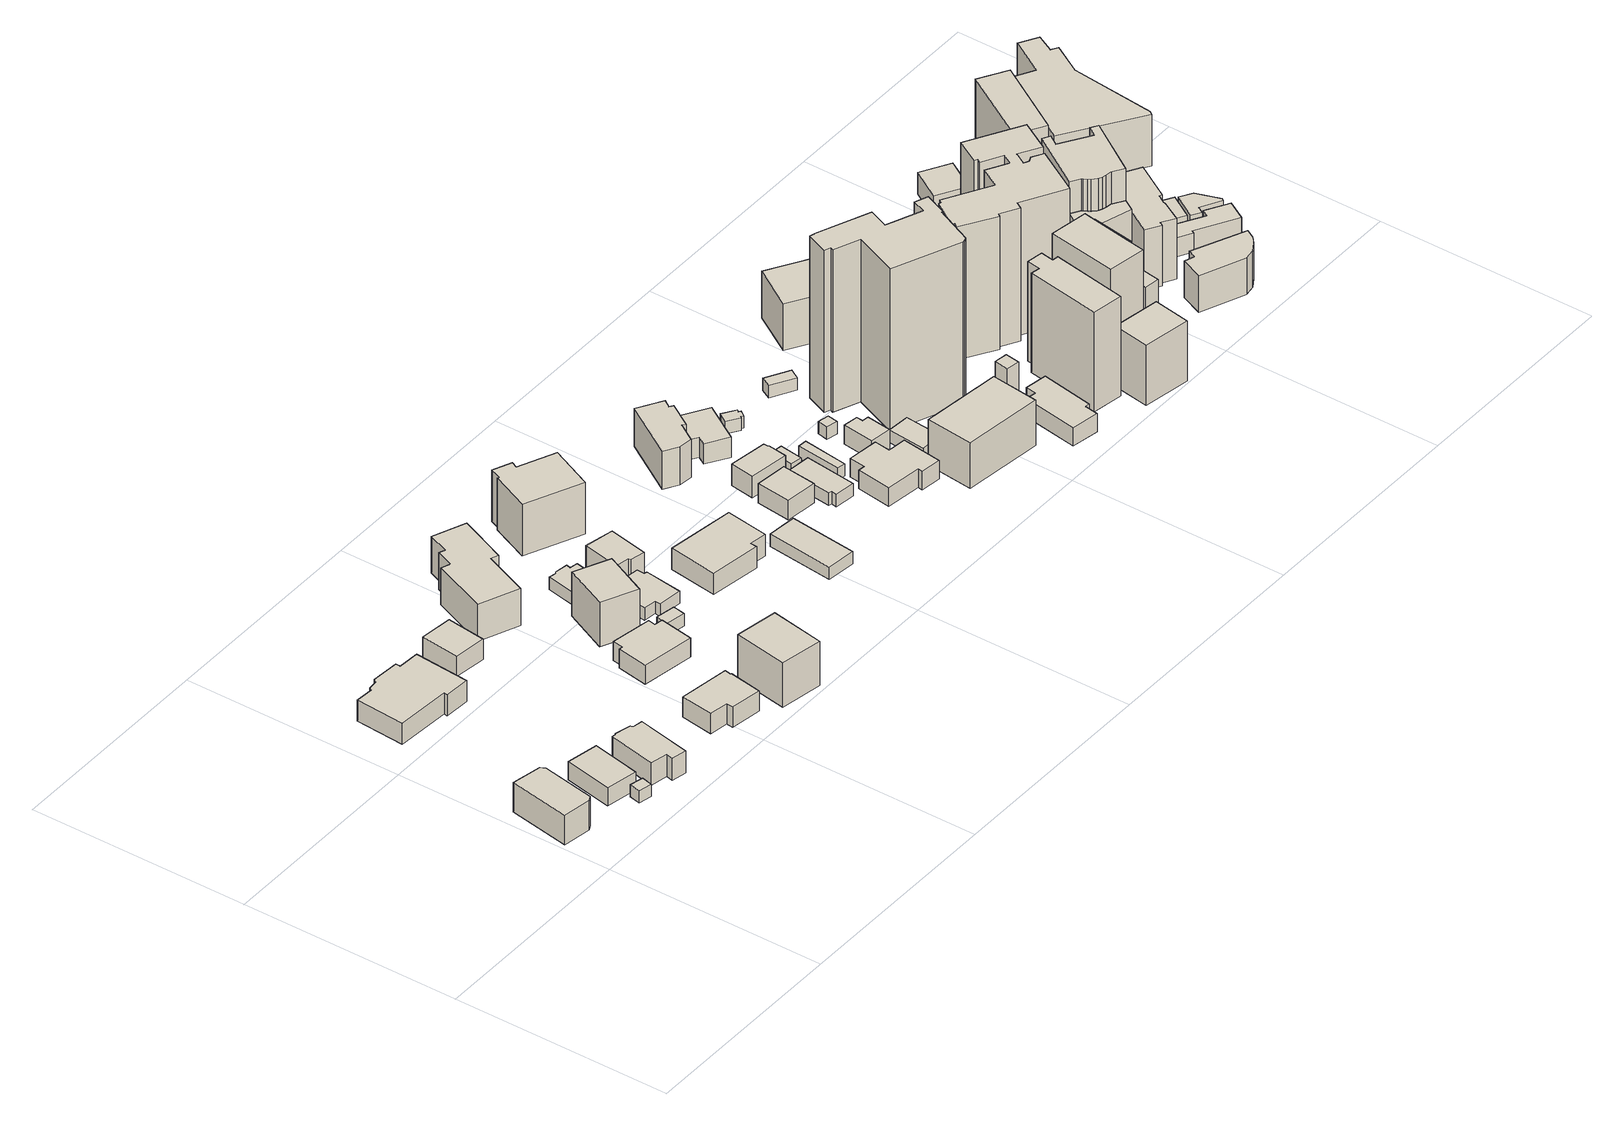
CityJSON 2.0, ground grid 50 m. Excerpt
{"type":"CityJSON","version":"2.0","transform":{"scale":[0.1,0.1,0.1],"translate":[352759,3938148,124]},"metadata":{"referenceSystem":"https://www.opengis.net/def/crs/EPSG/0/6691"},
"CityObjects":{
"building1":{"type":"Building","attributes":{"usage":"412","measuredHeight":7.5,"storeysAboveGround":3,"BuildingIDAttribute.prefecture":"14","BuildingIDAttribute.city":"14152","BuildingDetailAttribute.totalFloorArea":293.28,"BuildingDetailAttribute.buildingFootprintArea":97.76,"BuildingDetailAttribute.buildingStructureType":"610","BuildingDetailAttribute.buildingStructureOrgType":"2","BuildingDetailAttribute.orgUsage":"20","BuildingDetailAttribute.surveyYear":2015},"geometry":[{"type":"Solid","lod":"1","boundaries":[[[[0,1,2,3,4,5]],[[4,6,7,5]],[[3,8,6,4]],[[2,9,8,3]],[[1,10,9,2]],[[0,11,10,1]],[[5,7,11,0]],[[6,8,9,10,11,7]]]]}]},
"building2":{"type":"Building","attributes":{"BuildingIDAttribute.prefecture":"14","BuildingIDAttribute.city":"14152","BuildingDetailAttribute.surveyYear":2015},"geometry":[{"type":"Solid","lod":"1","boundaries":[[[[12,13,14,15]],[[14,16,17,15]],[[13,18,16,14]],[[12,19,18,13]],[[15,17,19,12]],[[16,18,19,17]]]]}]},
"building3":{"type":"Building","attributes":{"usage":"411","measuredHeight":5.5,"storeysAboveGround":2,"BuildingIDAttribute.prefecture":"14","BuildingIDAttribute.city":"14152","BuildingDetailAttribute.totalFloorArea":137.57,"BuildingDetailAttribute.buildingFootprintArea":68.79,"BuildingDetailAttribute.buildingStructureType":"601","BuildingDetailAttribute.buildingStructureOrgType":"1","BuildingDetailAttribute.orgUsage":"10","BuildingDetailAttribute.surveyYear":2015},"geometry":[{"type":"Solid","lod":"1","boundaries":[[[[20,21,22,23]],[[22,24,25,23]],[[21,26,24,22]],[[20,27,26,21]],[[23,25,27,20]],[[24,26,27,25]]]]}]},
"building4":{"type":"Building","attributes":{"usage":"411","measuredHeight":6.5,"storeysAboveGround":2,"BuildingIDAttribute.prefecture":"14","BuildingIDAttribute.city":"14152","BuildingDetailAttribute.totalFloorArea":147,"BuildingDetailAttribute.buildingFootprintArea":73.5,"BuildingDetailAttribute.buildingStructureType":"601","BuildingDetailAttribute.buildingStructureOrgType":"1","BuildingDetailAttribute.orgUsage":"10","BuildingDetailAttribute.surveyYear":2015},"geometry":[{"type":"Solid","lod":"1","boundaries":[[[[28,29,30,31,32,33,34,35,36,37]],[[36,38,39,37]],[[35,40,38,36]],[[34,41,40,35]],[[33,42,41,34]],[[32,43,42,33]],[[31,44,43,32]],[[30,45,44,31]],[[29,46,45,30]],[[28,47,46,29]],[[37,39,47,28]],[[38,40,41,42,43,44,45,46,47,39]]]]}]},
"building5":{"type":"Building","attributes":{"usage":"411","measuredHeight":7.7,"storeysAboveGround":2,"BuildingIDAttribute.prefecture":"14","BuildingIDAttribute.city":"14152","BuildingDetailAttribute.totalFloorArea":405.12,"BuildingDetailAttribute.buildingFootprintArea":202.56,"BuildingDetailAttribute.buildingStructureType":"601","BuildingDetailAttribute.buildingStructureOrgType":"1","BuildingDetailAttribute.orgUsage":"10","BuildingDetailAttribute.surveyYear":2015},"geometry":[{"type":"Solid","lod":"1","boundaries":[[[[48,49,50,51,52,53,54,55,56,57,58,59]],[[58,60,61,59]],[[57,62,60,58]],[[56,63,62,57]],[[55,64,63,56]],[[54,65,64,55]],[[53,66,65,54]],[[52,67,66,53]],[[51,68,67,52]],[[50,69,68,51]],[[49,70,69,50]],[[48,71,70,49]],[[59,61,71,48]],[[60,62,63,64,65,66,67,68,69,70,71,61]]]]}]},
"building6":{"type":"Building","attributes":{"usage":"411","measuredHeight":5.4,"storeysAboveGround":2,"BuildingIDAttribute.prefecture":"14","BuildingIDAttribute.city":"14152","BuildingDetailAttribute.totalFloorArea":111.16,"BuildingDetailAttribute.buildingFootprintArea":55.58,"BuildingDetailAttribute.buildingStructureType":"601","BuildingDetailAttribute.buildingStructureOrgType":"1","BuildingDetailAttribute.orgUsage":"10","BuildingDetailAttribute.surveyYear":2015},"geometry":[{"type":"Solid","lod":"1","boundaries":[[[[72,73,74,75]],[[74,76,77,75]],[[73,78,76,74]],[[72,79,78,73]],[[75,77,79,72]],[[76,78,79,77]]]]}]},
"building7":{"type":"Building","attributes":{"usage":"411","measuredHeight":5.6,"storeysAboveGround":2,"BuildingIDAttribute.prefecture":"14","BuildingIDAttribute.city":"14152","BuildingDetailAttribute.totalFloorArea":165.16,"BuildingDetailAttribute.buildingFootprintArea":82.58,"BuildingDetailAttribute.buildingStructureType":"601","BuildingDetailAttribute.buildingStructureOrgType":"1","BuildingDetailAttribute.orgUsage":"10","BuildingDetailAttribute.surveyYear":2015},"geometry":[{"type":"Solid","lod":"1","boundaries":[[[[80,81,82,83,84,85,86,87]],[[86,88,89,87]],[[85,90,88,86]],[[84,91,90,85]],[[83,92,91,84]],[[82,93,92,83]],[[81,94,93,82]],[[80,95,94,81]],[[87,89,95,80]],[[88,90,91,92,93,94,95,89]]]]}]},
"building8":{"type":"Building","attributes":{"usage":"412","measuredHeight":5.9,"storeysAboveGround":2,"BuildingIDAttribute.prefecture":"14","BuildingIDAttribute.city":"14152","BuildingDetailAttribute.totalFloorArea":221.33,"BuildingDetailAttribute.buildingFootprintArea":110.67,"BuildingDetailAttribute.buildingStructureType":"610","BuildingDetailAttribute.buildingStructureOrgType":"2","BuildingDetailAttribute.orgUsage":"20","BuildingDetailAttribute.surveyYear":2015},"geometry":[{"type":"Solid","lod":"1","boundaries":[[[[96,97,98,99,100,101,102,103]],[[102,104,105,103]],[[101,106,104,102]],[[100,107,106,101]],[[99,108,107,100]],[[98,109,108,99]],[[97,110,109,98]],[[96,111,110,97]],[[103,105,111,96]],[[104,106,107,108,109,110,111,105]]]]}]},
"building9":{"type":"Building","attributes":{"usage":"412","measuredHeight":11.3,"storeysAboveGround":5,"BuildingIDAttribute.prefecture":"14","BuildingIDAttribute.city":"14152","BuildingDetailAttribute.totalFloorArea":659.48,"BuildingDetailAttribute.buildingFootprintArea":131.9,"BuildingDetailAttribute.buildingStructureType":"610","BuildingDetailAttribute.buildingStructureOrgType":"2","BuildingDetailAttribute.orgUsage":"20","BuildingDetailAttribute.surveyYear":2015},"geometry":[{"type":"Solid","lod":"1","boundaries":[[[[112,113,114,115]],[[114,116,117,115]],[[113,118,116,114]],[[112,119,118,113]],[[115,117,119,112]],[[116,118,119,117]]]]}]},
"building10":{"type":"Building","attributes":{"usage":"412","measuredHeight":9.4,"storeysAboveGround":3,"BuildingIDAttribute.prefecture":"14","BuildingIDAttribute.city":"14152","BuildingDetailAttribute.totalFloorArea":595,"BuildingDetailAttribute.buildingFootprintArea":198.33,"BuildingDetailAttribute.buildingStructureType":"610","BuildingDetailAttribute.buildingStructureOrgType":"2","BuildingDetailAttribute.orgUsage":"20","BuildingDetailAttribute.surveyYear":2015},"geometry":[{"type":"Solid","lod":"1","boundaries":[[[[120,121,122,123,124,125,126,127,128,129]],[[128,130,131,129]],[[127,132,130,128]],[[126,133,132,127]],[[125,134,133,126]],[[124,135,134,125]],[[123,136,135,124]],[[122,137,136,123]],[[121,138,137,122]],[[120,139,138,121]],[[129,131,139,120]],[[130,132,133,134,135,136,137,138,139,131]]]]}]},
"building11":{"type":"Building","attributes":{"usage":"411","measuredHeight":11.9,"storeysAboveGround":3,"BuildingIDAttribute.prefecture":"14","BuildingIDAttribute.city":"14152","BuildingDetailAttribute.totalFloorArea":285.38,"BuildingDetailAttribute.buildingFootprintArea":95.13,"BuildingDetailAttribute.buildingStructureType":"610","BuildingDetailAttribute.buildingStructureOrgType":"2","BuildingDetailAttribute.orgUsage":"10","BuildingDetailAttribute.surveyYear":2015},"geometry":[{"type":"Solid","lod":"1","boundaries":[[[[140,141,142,143]],[[142,144,145,143]],[[141,146,144,142]],[[140,147,146,141]],[[143,145,147,140]],[[144,146,147,145]]]]}]},
"building12":{"type":"Building","attributes":{"usage":"411","storeysAboveGround":1,"BuildingIDAttribute.prefecture":"14","BuildingIDAttribute.city":"14152","BuildingDetailAttribute.totalFloorArea":12.64,"BuildingDetailAttribute.buildingFootprintArea":12.64,"BuildingDetailAttribute.buildingStructureType":"601","BuildingDetailAttribute.buildingStructureOrgType":"1","BuildingDetailAttribute.orgUsage":"10","BuildingDetailAttribute.surveyYear":2015},"geometry":[{"type":"Solid","lod":"1","boundaries":[[[[148,149,150,151]],[[150,152,153,151]],[[149,154,152,150]],[[148,155,154,149]],[[151,153,155,148]],[[152,154,155,153]]]]}]},
"building13":{"type":"Building","attributes":{"usage":"413","storeysAboveGround":2,"BuildingIDAttribute.prefecture":"14","BuildingIDAttribute.city":"14152","BuildingDetailAttribute.totalFloorArea":99.45,"BuildingDetailAttribute.buildingFootprintArea":49.73,"BuildingDetailAttribute.buildingStructureType":"601","BuildingDetailAttribute.buildingStructureOrgType":"1","BuildingDetailAttribute.orgUsage":"30","BuildingDetailAttribute.surveyYear":2015},"geometry":[{"type":"Solid","lod":"1","boundaries":[[[[156,157,158,159,160,161,162,163]],[[162,164,165,163]],[[161,166,164,162]],[[160,167,166,161]],[[159,168,167,160]],[[158,169,168,159]],[[157,170,169,158]],[[156,171,170,157]],[[163,165,171,156]],[[164,166,167,168,169,170,171,165]]]]}]},
"building14":{"type":"Building","attributes":{"usage":"411","storeysAboveGround":2,"BuildingIDAttribute.prefecture":"14","BuildingIDAttribute.city":"14152","BuildingDetailAttribute.totalFloorArea":132.24,"BuildingDetailAttribute.buildingFootprintArea":66.12,"BuildingDetailAttribute.buildingStructureType":"601","BuildingDetailAttribute.buildingStructureOrgType":"1","BuildingDetailAttribute.orgUsage":"10","BuildingDetailAttribute.surveyYear":2015},"geometry":[{"type":"Solid","lod":"1","boundaries":[[[[172,173,174,175,176,177,178,179,180,181,182,183]],[[182,184,185,183]],[[181,186,184,182]],[[180,187,186,181]],[[179,188,187,180]],[[178,189,188,179]],[[177,190,189,178]],[[176,191,190,177]],[[175,192,191,176]],[[174,193,192,175]],[[173,194,193,174]],[[172,195,194,173]],[[183,185,195,172]],[[184,186,187,188,189,190,191,192,193,194,195,185]]]]}]},
"building15":{"type":"Building","attributes":{"usage":"411","measuredHeight":6.3,"storeysAboveGround":2,"BuildingIDAttribute.prefecture":"14","BuildingIDAttribute.city":"14152","BuildingDetailAttribute.totalFloorArea":100.39,"BuildingDetailAttribute.buildingFootprintArea":50.2,"BuildingDetailAttribute.buildingStructureType":"601","BuildingDetailAttribute.buildingStructureOrgType":"1","BuildingDetailAttribute.orgUsage":"10","BuildingDetailAttribute.surveyYear":2015},"geometry":[{"type":"Solid","lod":"1","boundaries":[[[[196,197,198,199,200,201]],[[200,202,203,201]],[[199,204,202,200]],[[198,205,204,199]],[[197,206,205,198]],[[196,207,206,197]],[[201,203,207,196]],[[202,204,205,206,207,203]]]]}]},
"building16":{"type":"Building","attributes":{"usage":"412","measuredHeight":13.1,"storeysAboveGround":5,"BuildingIDAttribute.prefecture":"14","BuildingIDAttribute.city":"14152","BuildingDetailAttribute.totalFloorArea":776.8,"BuildingDetailAttribute.buildingFootprintArea":155.36,"BuildingDetailAttribute.buildingStructureType":"610","BuildingDetailAttribute.buildingStructureOrgType":"2","BuildingDetailAttribute.orgUsage":"20","BuildingDetailAttribute.surveyYear":2015},"geometry":[{"type":"Solid","lod":"1","boundaries":[[[[208,209,210,211,212,213,214,215]],[[214,216,217,215]],[[213,218,216,214]],[[212,219,218,213]],[[211,220,219,212]],[[210,221,220,211]],[[209,222,221,210]],[[208,223,222,209]],[[215,217,223,208]],[[216,218,219,220,221,222,223,217]]]]}]},
"building17":{"type":"Building","attributes":{"usage":"413","measuredHeight":6.8,"storeysAboveGround":2,"BuildingIDAttribute.prefecture":"14","BuildingIDAttribute.city":"14152","BuildingDetailAttribute.totalFloorArea":284.96,"BuildingDetailAttribute.buildingFootprintArea":142.48,"BuildingDetailAttribute.buildingStructureType":"601","BuildingDetailAttribute.buildingStructureOrgType":"1","BuildingDetailAttribute.orgUsage":"30","BuildingDetailAttribute.surveyYear":2015},"geometry":[{"type":"Solid","lod":"1","boundaries":[[[[224,225,226,227,228,229]],[[228,230,231,229]],[[227,232,230,228]],[[226,233,232,227]],[[225,234,233,226]],[[224,235,234,225]],[[229,231,235,224]],[[230,232,233,234,235,231]]]]}]},
"building18":{"type":"Building","attributes":{"usage":"413","storeysAboveGround":1,"BuildingIDAttribute.prefecture":"14","BuildingIDAttribute.city":"14152","BuildingDetailAttribute.totalFloorArea":85.58,"BuildingDetailAttribute.buildingFootprintArea":85.58,"BuildingDetailAttribute.buildingStructureType":"601","BuildingDetailAttribute.buildingStructureOrgType":"1","BuildingDetailAttribute.orgUsage":"30","BuildingDetailAttribute.surveyYear":2015},"geometry":[{"type":"Solid","lod":"1","boundaries":[[[[236,237,238,239]],[[238,240,241,239]],[[237,242,240,238]],[[236,243,242,237]],[[239,241,243,236]],[[240,242,243,241]]]]}]},
"building19":{"type":"Building","attributes":{"usage":"411","measuredHeight":5.4,"storeysAboveGround":2,"BuildingIDAttribute.prefecture":"14","BuildingIDAttribute.city":"14152","BuildingDetailAttribute.totalFloorArea":96.46,"BuildingDetailAttribute.buildingFootprintArea":48.23,"BuildingDetailAttribute.buildingStructureType":"601","BuildingDetailAttribute.buildingStructureOrgType":"1","BuildingDetailAttribute.orgUsage":"10","BuildingDetailAttribute.surveyYear":2015},"geometry":[{"type":"Solid","lod":"1","boundaries":[[[[244,245,246,247]],[[246,248,249,247]],[[245,250,248,246]],[[244,251,250,245]],[[247,249,251,244]],[[248,250,251,249]]]]}]},
"building20":{"type":"Building","attributes":{"usage":"413","measuredHeight":9.4,"storeysAboveGround":1,"BuildingIDAttribute.prefecture":"14","BuildingIDAttribute.city":"14152","BuildingDetailAttribute.totalFloorArea":81.29,"BuildingDetailAttribute.buildingFootprintArea":81.29,"BuildingDetailAttribute.buildingStructureType":"601","BuildingDetailAttribute.buildingStructureOrgType":"1","BuildingDetailAttribute.orgUsage":"30","BuildingDetailAttribute.surveyYear":2015},"geometry":[{"type":"Solid","lod":"1","boundaries":[[[[252,253,254,255,256,257,258,259,260]],[[259,261,262,260]],[[258,263,261,259]],[[257,264,263,258]],[[256,265,264,257]],[[255,266,265,256]],[[254,267,266,255]],[[253,268,267,254]],[[252,269,268,253]],[[260,262,269,252]],[[261,263,264,265,266,267,268,269,262]]]]}]},
"building21":{"type":"Building","attributes":{"usage":"411","measuredHeight":5.9,"storeysAboveGround":2,"BuildingIDAttribute.prefecture":"14","BuildingIDAttribute.city":"14152","BuildingDetailAttribute.totalFloorArea":85.09,"BuildingDetailAttribute.buildingFootprintArea":42.55,"BuildingDetailAttribute.buildingStructureType":"601","BuildingDetailAttribute.buildingStructureOrgType":"1","BuildingDetailAttribute.orgUsage":"10","BuildingDetailAttribute.surveyYear":2015},"geometry":[{"type":"Solid","lod":"1","boundaries":[[[[270,271,272,273,274,275]],[[274,276,277,275]],[[273,278,276,274]],[[272,279,278,273]],[[271,280,279,272]],[[270,281,280,271]],[[275,277,281,270]],[[276,278,279,280,281,277]]]]}]},
"building22":{"type":"Building","attributes":{"usage":"411","storeysAboveGround":2,"BuildingIDAttribute.prefecture":"14","BuildingIDAttribute.city":"14152","BuildingDetailAttribute.totalFloorArea":107.43,"BuildingDetailAttribute.buildingFootprintArea":53.72,"BuildingDetailAttribute.buildingStructureType":"601","BuildingDetailAttribute.buildingStructureOrgType":"1","BuildingDetailAttribute.orgUsage":"10","BuildingDetailAttribute.surveyYear":2015},"geometry":[{"type":"Solid","lod":"1","boundaries":[[[[282,283,284,285,286,287]],[[286,288,289,287]],[[285,290,288,286]],[[284,291,290,285]],[[283,292,291,284]],[[282,293,292,283]],[[287,289,293,282]],[[288,290,291,292,293,289]]]]}]},
"building23":{"type":"Building","attributes":{"BuildingIDAttribute.prefecture":"14","BuildingIDAttribute.city":"14152","BuildingDetailAttribute.surveyYear":2015},"geometry":[{"type":"Solid","lod":"1","boundaries":[[[[294,295,296,297]],[[296,298,299,297]],[[295,300,298,296]],[[294,301,300,295]],[[297,299,301,294]],[[298,300,301,299]]]]}]},
"building24":{"type":"Building","attributes":{"usage":"411","measuredHeight":5.6,"storeysAboveGround":2,"BuildingIDAttribute.prefecture":"14","BuildingIDAttribute.city":"14152","BuildingDetailAttribute.totalFloorArea":118.87,"BuildingDetailAttribute.buildingFootprintArea":59.43,"BuildingDetailAttribute.buildingStructureType":"601","BuildingDetailAttribute.buildingStructureOrgType":"1","BuildingDetailAttribute.orgUsage":"10","BuildingDetailAttribute.surveyYear":2015},"geometry":[{"type":"Solid","lod":"1","boundaries":[[[[302,303,304,305,306,307]],[[306,308,309,307]],[[305,310,308,306]],[[304,311,310,305]],[[303,312,311,304]],[[302,313,312,303]],[[307,309,313,302]],[[308,310,311,312,313,309]]]]}]},
"building25":{"type":"Building","attributes":{"BuildingIDAttribute.prefecture":"14","BuildingIDAttribute.city":"14152","BuildingDetailAttribute.surveyYear":2015},"geometry":[{"type":"Solid","lod":"1","boundaries":[[[[314,315,316,317]],[[316,318,319,317]],[[315,320,318,316]],[[314,321,320,315]],[[317,319,321,314]],[[318,320,321,319]]]]}]},
"building26":{"type":"Building","attributes":{"usage":"411","measuredHeight":5.1,"storeysAboveGround":2,"BuildingIDAttribute.prefecture":"14","BuildingIDAttribute.city":"14152","BuildingDetailAttribute.totalFloorArea":220.92,"BuildingDetailAttribute.buildingFootprintArea":110.46,"BuildingDetailAttribute.buildingStructureType":"601","BuildingDetailAttribute.buildingStructureOrgType":"1","BuildingDetailAttribute.orgUsage":"10","BuildingDetailAttribute.surveyYear":2015},"geometry":[{"type":"Solid","lod":"1","boundaries":[[[[322,323,324,325,326,327,328,329,330,331]],[[330,332,333,331]],[[329,334,332,330]],[[328,335,334,329]],[[327,336,335,328]],[[326,337,336,327]],[[325,338,337,326]],[[324,339,338,325]],[[323,340,339,324]],[[322,341,340,323]],[[331,333,341,322]],[[332,334,335,336,337,338,339,340,341,333]]]]}]},
"building27":{"type":"Building","attributes":{"BuildingIDAttribute.prefecture":"14","BuildingIDAttribute.city":"14152","BuildingDetailAttribute.surveyYear":2015},"geometry":[{"type":"Solid","lod":"1","boundaries":[[[[342,343,344,345,346,347,348,349]],[[348,350,351,349]],[[347,352,350,348]],[[346,353,352,347]],[[345,354,353,346]],[[344,355,354,345]],[[343,356,355,344]],[[342,357,356,343]],[[349,351,357,342]],[[350,352,353,354,355,356,357,351]]]]}]},
"building28":{"type":"Building","attributes":{"measuredHeight":4.9,"BuildingIDAttribute.prefecture":"14","BuildingIDAttribute.city":"14152","BuildingDetailAttribute.surveyYear":2015},"geometry":[{"type":"Solid","lod":"1","boundaries":[[[[358,359,360,361,362,363]],[[362,364,365,363]],[[361,366,364,362]],[[360,367,366,361]],[[359,368,367,360]],[[358,369,368,359]],[[363,365,369,358]],[[364,366,367,368,369,365]]]]}]},
"building29":{"type":"Building","attributes":{"BuildingIDAttribute.prefecture":"14","BuildingIDAttribute.city":"14152","BuildingDetailAttribute.surveyYear":2015},"geometry":[{"type":"Solid","lod":"1","boundaries":[[[[370,371,372,373]],[[372,374,375,373]],[[371,376,374,372]],[[370,377,376,371]],[[373,375,377,370]],[[374,376,377,375]]]]}]},
"building30":{"type":"Building","attributes":{"usage":"414","storeysAboveGround":1,"BuildingIDAttribute.prefecture":"14","BuildingIDAttribute.city":"14152","BuildingDetailAttribute.totalFloorArea":45.1,"BuildingDetailAttribute.buildingFootprintArea":45.1,"BuildingDetailAttribute.buildingStructureType":"610","BuildingDetailAttribute.buildingStructureOrgType":"2","BuildingDetailAttribute.orgUsage":"44","BuildingDetailAttribute.surveyYear":2015},"geometry":[{"type":"Solid","lod":"1","boundaries":[[[[378,379,380,381]],[[380,382,383,381]],[[379,384,382,380]],[[378,385,384,379]],[[381,383,385,378]],[[382,384,385,383]]]]}]},
"building31":{"type":"Building","attributes":{"usage":"414","measuredHeight":11.4,"storeysAboveGround":4,"BuildingIDAttribute.prefecture":"14","BuildingIDAttribute.city":"14152","BuildingDetailAttribute.totalFloorArea":728.35,"BuildingDetailAttribute.buildingFootprintArea":182.09,"BuildingDetailAttribute.buildingStructureType":"610","BuildingDetailAttribute.buildingStructureOrgType":"2","BuildingDetailAttribute.orgUsage":"44","BuildingDetailAttribute.surveyYear":2015},"geometry":[{"type":"Solid","lod":"1","boundaries":[[[[386,387,388,389]],[[388,390,391,389]],[[387,392,390,388]],[[386,393,392,387]],[[389,391,393,386]],[[390,392,393,391]]]]}]},
"building32":{"type":"Building","attributes":{"BuildingIDAttribute.prefecture":"14","BuildingIDAttribute.city":"14152","BuildingDetailAttribute.surveyYear":2015},"geometry":[{"type":"Solid","lod":"1","boundaries":[[[[394,395,396,397]],[[396,398,399,397]],[[395,400,398,396]],[[394,401,400,395]],[[397,399,401,394]],[[398,400,401,399]]]]}]},
"building33":{"type":"Building","attributes":{"usage":"412","measuredHeight":44.5,"storeysAboveGround":13,"BuildingIDAttribute.prefecture":"14","BuildingIDAttribute.city":"14152","BuildingDetailAttribute.totalFloorArea":2978.57,"BuildingDetailAttribute.buildingFootprintArea":229.12,"BuildingDetailAttribute.buildingStructureType":"610","BuildingDetailAttribute.buildingStructureOrgType":"2","BuildingDetailAttribute.orgUsage":"20","BuildingDetailAttribute.surveyYear":2015},"geometry":[{"type":"Solid","lod":"1","boundaries":[[[[402,403,404,405,406,407,408,409,410,411,412,413,414,415,416,417,418,419]],[[418,420,421,419]],[[417,422,420,418]],[[416,423,422,417]],[[415,424,423,416]],[[414,425,424,415]],[[413,426,425,414]],[[412,427,426,413]],[[411,428,427,412]],[[410,429,428,411]],[[409,430,429,410]],[[408,431,430,409]],[[407,432,431,408]],[[406,433,432,407]],[[405,434,433,406]],[[404,435,434,405]],[[403,436,435,404]],[[402,437,436,403]],[[419,421,437,402]],[[420,422,423,424,425,426,427,428,429,430,431,432,433,434,435,436,437,421]]]]}]},
"building34":{"type":"Building","attributes":{"usage":"411","measuredHeight":5.1,"storeysAboveGround":2,"BuildingIDAttribute.prefecture":"14","BuildingIDAttribute.city":"14152","BuildingDetailAttribute.totalFloorArea":175.68,"BuildingDetailAttribute.buildingFootprintArea":87.84,"BuildingDetailAttribute.buildingStructureType":"601","BuildingDetailAttribute.buildingStructureOrgType":"1","BuildingDetailAttribute.orgUsage":"10","BuildingDetailAttribute.surveyYear":2015},"geometry":[{"type":"Solid","lod":"1","boundaries":[[[[438,439,440,441,442,443,444,445]],[[444,446,447,445]],[[443,448,446,444]],[[442,449,448,443]],[[441,450,449,442]],[[440,451,450,441]],[[439,452,451,440]],[[438,453,452,439]],[[445,447,453,438]],[[446,448,449,450,451,452,453,447]]]]}]},
"building35":{"type":"Building","attributes":{"usage":"411","measuredHeight":18.3,"storeysAboveGround":1,"BuildingIDAttribute.prefecture":"14","BuildingIDAttribute.city":"14152","BuildingDetailAttribute.totalFloorArea":10.13,"BuildingDetailAttribute.buildingFootprintArea":10.13,"BuildingDetailAttribute.buildingStructureType":"601","BuildingDetailAttribute.buildingStructureOrgType":"1","BuildingDetailAttribute.orgUsage":"10","BuildingDetailAttribute.surveyYear":2015},"geometry":[{"type":"Solid","lod":"1","boundaries":[[[[454,455,456,457]],[[456,458,459,457]],[[455,460,458,456]],[[454,461,460,455]],[[457,459,461,454]],[[458,460,461,459]]]]}]},
"building36":{"type":"Building","attributes":{"usage":"412","measuredHeight":28.5,"storeysAboveGround":9,"BuildingIDAttribute.prefecture":"14","BuildingIDAttribute.city":"14152","BuildingDetailAttribute.totalFloorArea":976.91,"BuildingDetailAttribute.buildingFootprintArea":108.55,"BuildingDetailAttribute.buildingStructureType":"610","BuildingDetailAttribute.buildingStructureOrgType":"2","BuildingDetailAttribute.orgUsage":"20","BuildingDetailAttribute.surveyYear":2015},"geometry":[{"type":"Solid","lod":"1","boundaries":[[[[462,463,464,465,466,467,468,469]],[[468,470,471,469]],[[467,472,470,468]],[[466,473,472,467]],[[465,474,473,466]],[[464,475,474,465]],[[463,476,475,464]],[[462,477,476,463]],[[469,471,477,462]],[[470,472,473,474,475,476,477,471]]]]}]},
"building37":{"type":"Building","attributes":{"usage":"401","measuredHeight":13.6,"storeysAboveGround":3,"BuildingIDAttribute.prefecture":"14","BuildingIDAttribute.city":"14152","BuildingDetailAttribute.totalFloorArea":540.28,"BuildingDetailAttribute.buildingFootprintArea":180.09,"BuildingDetailAttribute.buildingStructureType":"610","BuildingDetailAttribute.buildingStructureOrgType":"2","BuildingDetailAttribute.orgUsage":"61","BuildingDetailAttribute.surveyYear":2015},"geometry":[{"type":"Solid","lod":"1","boundaries":[[[[478,479,480,481]],[[480,482,483,481]],[[479,484,482,480]],[[478,485,484,479]],[[481,483,485,478]],[[482,484,485,483]]]]}]},
"building38":{"type":"Building","attributes":{"usage":"414","measuredHeight":19.8,"storeysAboveGround":11,"BuildingIDAttribute.prefecture":"14","BuildingIDAttribute.city":"14152","BuildingDetailAttribute.totalFloorArea":881.74,"BuildingDetailAttribute.buildingFootprintArea":80.16,"BuildingDetailAttribute.buildingStructureType":"610","BuildingDetailAttribute.buildingStructureOrgType":"2","BuildingDetailAttribute.orgUsage":"44","BuildingDetailAttribute.surveyYear":2015},"geometry":[{"type":"Solid","lod":"1","boundaries":[[[[486,487,488,489]],[[488,490,491,489]],[[487,492,490,488]],[[486,493,492,487]],[[489,491,493,486]],[[490,492,493,491]]]]}]},
"building39":{"type":"Building","attributes":{"usage":"414","measuredHeight":34.3,"storeysAboveGround":11,"BuildingIDAttribute.prefecture":"14","BuildingIDAttribute.city":"14152","BuildingDetailAttribute.totalFloorArea":1336.06,"BuildingDetailAttribute.buildingFootprintArea":121.46,"BuildingDetailAttribute.buildingStructureType":"610","BuildingDetailAttribute.buildingStructureOrgType":"2","BuildingDetailAttribute.orgUsage":"44","BuildingDetailAttribute.surveyYear":2015},"geometry":[{"type":"Solid","lod":"1","boundaries":[[[[494,495,496,497,498,499]],[[498,500,501,499]],[[497,502,500,498]],[[496,503,502,497]],[[495,504,503,496]],[[494,505,504,495]],[[499,501,505,494]],[[500,502,503,504,505,501]]]]}]},
"building40":{"type":"Building","attributes":{"usage":"401","measuredHeight":11.3,"storeysAboveGround":1,"BuildingIDAttribute.prefecture":"14","BuildingIDAttribute.city":"14152","BuildingDetailAttribute.totalFloorArea":39.44,"BuildingDetailAttribute.buildingFootprintArea":39.44,"BuildingDetailAttribute.buildingStructureType":"610","BuildingDetailAttribute.buildingStructureOrgType":"2","BuildingDetailAttribute.orgUsage":"61","BuildingDetailAttribute.surveyYear":2015},"geometry":[{"type":"Solid","lod":"1","boundaries":[[[[506,507,508,509]],[[508,510,511,509]],[[507,512,510,508]],[[506,513,512,507]],[[509,511,513,506]],[[510,512,513,511]]]]}]},
"building41":{"type":"Building","attributes":{"measuredHeight":27.3,"BuildingIDAttribute.prefecture":"14","BuildingIDAttribute.city":"14152","BuildingDetailAttribute.surveyYear":2015},"geometry":[{"type":"Solid","lod":"1","boundaries":[[[[514,497,496,515]],[[496,516,517,515]],[[497,518,516,496]],[[514,519,518,497]],[[515,517,519,514]],[[516,518,519,517]]]]}]},
"building42":{"type":"Building","attributes":{"usage":"412","measuredHeight":34.1,"storeysAboveGround":12,"BuildingIDAttribute.prefecture":"14","BuildingIDAttribute.city":"14152","BuildingDetailAttribute.totalFloorArea":3411.48,"BuildingDetailAttribute.buildingFootprintArea":284.29,"BuildingDetailAttribute.buildingStructureType":"610","BuildingDetailAttribute.buildingStructureOrgType":"2","BuildingDetailAttribute.orgUsage":"20","BuildingDetailAttribute.surveyYear":2015},"geometry":[{"type":"Solid","lod":"1","boundaries":[[[[520,521,522,523,524,525,526,527,528,529,530,531,532,533,534,535,536,537,538,539,540,541,542,543,544,545]],[[544,546,547,545]],[[543,548,546,544]],[[542,549,548,543]],[[541,550,549,542]],[[540,551,550,541]],[[539,552,551,540]],[[538,553,552,539]],[[537,554,553,538]],[[536,555,554,537]],[[535,556,555,536]],[[534,557,556,535]],[[533,558,557,534]],[[532,559,558,533]],[[531,560,559,532]],[[530,561,560,531]],[[529,562,561,530]],[[528,563,562,529]],[[527,564,563,528]],[[526,565,564,527]],[[525,566,565,526]],[[524,567,566,525]],[[523,568,567,524]],[[522,569,568,523]],[[521,570,569,522]],[[520,571,570,521]],[[545,547,571,520]],[[546,548,549,550,551,552,553,554,555,556,557,558,559,560,561,562,563,564,565,566,567,568,569,570,571,547]]]]}]},
"building43":{"type":"Building","attributes":{"usage":"414","measuredHeight":14.6,"storeysAboveGround":4,"BuildingIDAttribute.prefecture":"14","BuildingIDAttribute.city":"14152","BuildingDetailAttribute.totalFloorArea":408,"BuildingDetailAttribute.buildingFootprintArea":102,"BuildingDetailAttribute.buildingStructureType":"610","BuildingDetailAttribute.buildingStructureOrgType":"2","BuildingDetailAttribute.orgUsage":"44","BuildingDetailAttribute.surveyYear":2015},"geometry":[{"type":"Solid","lod":"1","boundaries":[[[[572,573,574,575]],[[574,576,577,575]],[[573,578,576,574]],[[572,579,578,573]],[[575,577,579,572]],[[576,578,579,577]]]]}]},
"building44":{"type":"Building","attributes":{"usage":"414","measuredHeight":17.7,"storeysAboveGround":1,"BuildingIDAttribute.prefecture":"14","BuildingIDAttribute.city":"14152","BuildingDetailAttribute.totalFloorArea":31.04,"BuildingDetailAttribute.buildingFootprintArea":31.04,"BuildingDetailAttribute.buildingStructureType":"601","BuildingDetailAttribute.buildingStructureOrgType":"1","BuildingDetailAttribute.orgUsage":"44","BuildingDetailAttribute.surveyYear":2015},"geometry":[{"type":"Solid","lod":"1","boundaries":[[[[580,581,582,583]],[[582,584,585,583]],[[581,586,584,582]],[[580,587,586,581]],[[583,585,587,580]],[[584,586,587,585]]]]}]},
"building45":{"type":"Building","attributes":{"usage":"414","measuredHeight":28.1,"storeysAboveGround":10,"BuildingIDAttribute.prefecture":"14","BuildingIDAttribute.city":"14152","BuildingDetailAttribute.totalFloorArea":463.69,"BuildingDetailAttribute.buildingFootprintArea":46.37,"BuildingDetailAttribute.buildingStructureType":"610","BuildingDetailAttribute.buildingStructureOrgType":"2","BuildingDetailAttribute.orgUsage":"44","BuildingDetailAttribute.surveyYear":2015},"geometry":[{"type":"Solid","lod":"1","boundaries":[[[[588,589,590,591,592,593,594,595,596,597,598,599]],[[598,600,601,599]],[[597,602,600,598]],[[596,603,602,597]],[[595,604,603,596]],[[594,605,604,595]],[[593,606,605,594]],[[592,607,606,593]],[[591,608,607,592]],[[590,609,608,591]],[[589,610,609,590]],[[588,611,610,589]],[[599,601,611,588]],[[600,602,603,604,605,606,607,608,609,610,611,601]]]]}]},
"building46":{"type":"Building","attributes":{"usage":"414","measuredHeight":33.8,"storeysAboveGround":10,"BuildingIDAttribute.prefecture":"14","BuildingIDAttribute.city":"14152","BuildingDetailAttribute.totalFloorArea":1195.32,"BuildingDetailAttribute.buildingFootprintArea":119.53,"BuildingDetailAttribute.buildingStructureType":"610","BuildingDetailAttribute.buildingStructureOrgType":"2","BuildingDetailAttribute.orgUsage":"44","BuildingDetailAttribute.surveyYear":2015},"geometry":[{"type":"Solid","lod":"1","boundaries":[[[[612,613,614,615,616,617,618,619,620,621,622,623,624,625,626,627]],[[626,628,629,627]],[[625,630,628,626]],[[624,631,630,625]],[[623,632,631,624]],[[622,633,632,623]],[[621,634,633,622]],[[620,635,634,621]],[[619,636,635,620]],[[618,637,636,619]],[[617,638,637,618]],[[616,639,638,617]],[[615,640,639,616]],[[614,641,640,615]],[[613,642,641,614]],[[612,643,642,613]],[[627,629,643,612]],[[628,630,631,632,633,634,635,636,637,638,639,640,641,642,643,629]]]]}]},
"building47":{"type":"Building","attributes":{"usage":"414","measuredHeight":10.5,"storeysAboveGround":3,"BuildingIDAttribute.prefecture":"14","BuildingIDAttribute.city":"14152","BuildingDetailAttribute.totalFloorArea":254.18,"BuildingDetailAttribute.buildingFootprintArea":84.73,"BuildingDetailAttribute.buildingStructureType":"610","BuildingDetailAttribute.buildingStructureOrgType":"2","BuildingDetailAttribute.orgUsage":"44","BuildingDetailAttribute.surveyYear":2015},"geometry":[{"type":"Solid","lod":"1","boundaries":[[[[644,645,646,647,648,649,650,651,652]],[[651,653,654,652]],[[650,655,653,651]],[[649,656,655,650]],[[648,657,656,649]],[[647,658,657,648]],[[646,659,658,647]],[[645,660,659,646]],[[644,661,660,645]],[[652,654,661,644]],[[653,655,656,657,658,659,660,661,654]]]]}]},
"building48":{"type":"Building","attributes":{"usage":"414","measuredHeight":17.8,"storeysAboveGround":5,"BuildingIDAttribute.prefecture":"14","BuildingIDAttribute.city":"14152","BuildingDetailAttribute.totalFloorArea":576.04,"BuildingDetailAttribute.buildingFootprintArea":115.21,"BuildingDetailAttribute.buildingStructureType":"610","BuildingDetailAttribute.buildingStructureOrgType":"2","BuildingDetailAttribute.orgUsage":"44","BuildingDetailAttribute.surveyYear":2015},"geometry":[{"type":"Solid","lod":"1","boundaries":[[[[662,663,664,665,666,667,668,669,670,671]],[[670,672,673,671]],[[669,674,672,670]],[[668,675,674,669]],[[667,676,675,668]],[[666,677,676,667]],[[665,678,677,666]],[[664,679,678,665]],[[663,680,679,664]],[[662,681,680,663]],[[671,673,681,662]],[[672,674,675,676,677,678,679,680,681,673]]]]}]},
"building49":{"type":"Building","attributes":{"usage":"413","measuredHeight":7.5,"storeysAboveGround":2,"BuildingIDAttribute.prefecture":"14","BuildingIDAttribute.city":"14152","BuildingDetailAttribute.totalFloorArea":147.89,"BuildingDetailAttribute.buildingFootprintArea":73.94,"BuildingDetailAttribute.buildingStructureType":"601","BuildingDetailAttribute.buildingStructureOrgType":"1","BuildingDetailAttribute.orgUsage":"30","BuildingDetailAttribute.surveyYear":2015},"geometry":[{"type":"Solid","lod":"1","boundaries":[[[[682,683,684,685,686,687]],[[686,688,689,687]],[[685,690,688,686]],[[684,691,690,685]],[[683,692,691,684]],[[682,693,692,683]],[[687,689,693,682]],[[688,690,691,692,693,689]]]]}]},
"building50":{"type":"Building","attributes":{"usage":"413","measuredHeight":10.3,"storeysAboveGround":2,"BuildingIDAttribute.prefecture":"14","BuildingIDAttribute.city":"14152","BuildingDetailAttribute.totalFloorArea":103.41,"BuildingDetailAttribute.buildingFootprintArea":51.7,"BuildingDetailAttribute.buildingStructureType":"601","BuildingDetailAttribute.buildingStructureOrgType":"1","BuildingDetailAttribute.orgUsage":"30","BuildingDetailAttribute.surveyYear":2015},"geometry":[{"type":"Solid","lod":"1","boundaries":[[[[694,695,696,697,698,699,700,701]],[[700,702,703,701]],[[699,704,702,700]],[[698,705,704,699]],[[697,706,705,698]],[[696,707,706,697]],[[695,708,707,696]],[[694,709,708,695]],[[701,703,709,694]],[[702,704,705,706,707,708,709,703]]]]}]},
"building51":{"type":"Building","attributes":{"usage":"413","measuredHeight":14.1,"storeysAboveGround":2,"BuildingIDAttribute.prefecture":"14","BuildingIDAttribute.city":"14152","BuildingDetailAttribute.totalFloorArea":53.75,"BuildingDetailAttribute.buildingFootprintArea":26.88,"BuildingDetailAttribute.buildingStructureType":"601","BuildingDetailAttribute.buildingStructureOrgType":"1","BuildingDetailAttribute.orgUsage":"30","BuildingDetailAttribute.surveyYear":2015},"geometry":[{"type":"Solid","lod":"1","boundaries":[[[[710,711,712,713]],[[712,714,715,713]],[[711,716,714,712]],[[710,717,716,711]],[[713,715,717,710]],[[714,716,717,715]]]]}]},
"building52":{"type":"Building","attributes":{"usage":"413","measuredHeight":6.3,"storeysAboveGround":2,"BuildingIDAttribute.prefecture":"14","BuildingIDAttribute.city":"14152","BuildingDetailAttribute.totalFloorArea":51.56,"BuildingDetailAttribute.buildingFootprintArea":25.78,"BuildingDetailAttribute.buildingStructureType":"601","BuildingDetailAttribute.buildingStructureOrgType":"1","BuildingDetailAttribute.orgUsage":"30","BuildingDetailAttribute.surveyYear":2015},"geometry":[{"type":"Solid","lod":"1","boundaries":[[[[718,719,720,721,722,723,724]],[[723,725,726,724]],[[722,727,725,723]],[[721,728,727,722]],[[720,729,728,721]],[[719,730,729,720]],[[718,731,730,719]],[[724,726,731,718]],[[725,727,728,729,730,731,726]]]]}]},
"building53":{"type":"Building","attributes":{"usage":"404","measuredHeight":18.3,"storeysAboveGround":4,"BuildingIDAttribute.prefecture":"14","BuildingIDAttribute.city":"14152","BuildingDetailAttribute.totalFloorArea":496.39,"BuildingDetailAttribute.buildingFootprintArea":124.1,"BuildingDetailAttribute.buildingStructureType":"610","BuildingDetailAttribute.buildingStructureOrgType":"2","BuildingDetailAttribute.orgUsage":"110","BuildingDetailAttribute.surveyYear":2015},"geometry":[{"type":"Solid","lod":"1","boundaries":[[[[732,733,734,735]],[[734,736,737,735]],[[733,738,736,734]],[[732,739,738,733]],[[735,737,739,732]],[[736,738,739,737]]]]}]},
"building54":{"type":"Building","attributes":{"usage":"404","measuredHeight":15.5,"storeysAboveGround":4,"BuildingIDAttribute.prefecture":"14","BuildingIDAttribute.city":"14152","BuildingDetailAttribute.totalFloorArea":1357.27,"BuildingDetailAttribute.buildingFootprintArea":339.32,"BuildingDetailAttribute.buildingStructureType":"610","BuildingDetailAttribute.buildingStructureOrgType":"2","BuildingDetailAttribute.orgUsage":"110","BuildingDetailAttribute.surveyYear":2015},"geometry":[{"type":"Solid","lod":"1","boundaries":[[[[740,741,742,743,744,745,746,747,748,749]],[[748,750,751,749]],[[747,752,750,748]],[[746,753,752,747]],[[745,754,753,746]],[[744,755,754,745]],[[743,756,755,744]],[[742,757,756,743]],[[741,758,757,742]],[[740,759,758,741]],[[749,751,759,740]],[[750,752,753,754,755,756,757,758,759,751]]]]}]}
},
"vertices":[
[28,247,14],[95,234,14],[101,224,14],[79,103,14],[68,97,14],[3,107,14],[68,97,86],[3,107,86],[79,103,86],[101,224,86],[95,234,86],[28,247,86],
[225,85,17],[219,60,17],[189,67,17],[195,92,17],[189,67,47],[195,92,47],[219,60,47],[225,85,47],
[220,98,15],[148,112,15],[170,221,15],[242,207,15],[170,221,59],[242,207,59],[148,112,59],[220,98,59],
[321,53,13],[287,60,13],[291,76,13],[252,84,13],[275,193,13],[282,192,13],[285,194,13],[321,185,13],[324,179,13],[346,175,13],[324,179,67],[346,175,67],[321,185,67],[285,194,67],[282,192,67],[275,193,67],[252,84,67],[291,76,67],[287,60,67],[321,53,67],
[253,522,14],[195,526,14],[196,534,14],[73,543,14],[81,655,14],[122,652,14],[125,658,14],[148,660,14],[152,667,14],[215,662,14],[215,651,14],[263,648,14],[215,651,65],[263,648,65],[215,662,65],[152,667,65],[148,660,65],[125,658,65],[122,652,65],[81,655,65],[73,543,65],[196,534,65],[195,526,65],[253,522,65],
[316,672,14],[389,663,14],[378,574,14],[305,584,14],[378,574,63],[305,584,63],[389,663,63],[316,672,63],
[573,144,13],[570,129,13],[572,128,13],[560,54,13],[489,65,13],[491,80,13],[448,87,13],[459,161,13],[448,87,62],[459,161,62],[491,80,62],[489,65,62],[560,54,62],[572,128,62],[570,129,62],[573,144,62],
[500,280,12],[512,350,12],[520,349,12],[524,373,12],[617,357,12],[614,340,12],[633,337,12],[620,260,12],[633,337,58],[620,260,58],[614,340,58],[617,357,58],[524,373,58],[520,349,58],[512,350,58],[500,280,58],
[618,147,12],[715,130,12],[694,8,12],[597,25,12],[694,8,119],[597,25,119],[715,130,119],[618,147,119],
[471,743,11],[491,735,11],[507,774,11],[521,768,11],[540,815,11],[613,785,11],[568,676,11],[551,683,11],[509,581,11],[420,618,11],[509,581,100],[420,618,100],[551,683,100],[568,676,100],[613,785,100],[540,815,100],[521,768,100],[507,774,100],[491,735,100],[471,743,100],
[623,383,11],[544,420,11],[590,519,11],[669,482,11],[590,519,118],[669,482,118],[544,420,118],[623,383,118],
[647,335,12],[652,363,12],[696,355,12],[691,327,12],[696,355,42],[691,327,42],[652,363,42],[647,335,42],
[631,603,11],[648,600,11],[652,603,11],[681,598,11],[679,588,11],[697,585,11],[682,505,11],[615,518,11],[682,505,41],[615,518,41],[697,585,41],[679,588,41],[681,598,41],[652,603,41],[648,600,41],[631,603,41],
[742,375,12],[688,382,12],[689,394,12],[660,398,12],[666,445,12],[673,444,12],[678,480,12],[707,476,12],[708,485,12],[748,480,12],[747,462,12],[754,461,12],[747,462,42],[754,461,42],[748,480,42],[708,485,42],[707,476,42],[678,480,42],[673,444,42],[666,445,42],[660,398,42],[689,394,42],[688,382,42],[742,375,42],
[779,486,11],[747,493,11],[744,498,11],[714,504,11],[730,588,11],[797,575,11],[730,588,62],[797,575,62],[714,504,62],[744,498,62],[747,493,62],[779,486,62],
[686,707,10],[724,794,10],[728,792,10],[739,817,10],[780,799,10],[774,785,10],[857,748,10],[813,650,10],[857,748,135],[813,650,135],[774,785,135],[780,799,135],[739,817,135],[728,792,135],[724,794,135],[686,707,135],
[974,428,11],[960,331,11],[921,337,11],[919,322,11],[804,339,11],[820,450,11],[804,339,63],[820,450,63],[919,322,63],[921,337,63],[960,331,63],[974,428,63],
[1039,182,10],[973,189,10],[990,342,10],[1056,335,10],[990,342,40],[1056,335,40],[973,189,40],[1039,182,40],
[1149,354,10],[1077,362,10],[1086,440,10],[1158,432,10],[1086,440,57],[1158,432,57],[1077,362,57],[1149,354,57],
[1144,703,9],[1133,686,9],[1141,680,9],[1108,627,9],[1101,632,9],[1075,591,9],[1044,595,9],[1013,614,9],[1090,736,9],[1013,614,101],[1090,736,101],[1044,595,101],[1075,591,101],[1101,632,101],[1108,627,101],[1141,680,101],[1133,686,101],[1144,703,101],
[1093,459,9],[1101,514,9],[1188,501,9],[1187,491,9],[1189,489,9],[1183,446,9],[1189,489,61],[1183,446,61],[1187,491,61],[1188,501,61],[1101,514,61],[1093,459,61],
[1211,306,10],[1164,312,10],[1166,325,10],[1159,326,10],[1171,430,10],[1225,424,10],[1171,430,40],[1225,424,40],[1159,326,40],[1166,325,40],[1164,312,40],[1211,306,40],
[1218,434,9],[1191,438,9],[1199,491,9],[1225,487,9],[1199,491,39],[1225,487,39],[1191,438,39],[1218,434,39],
[1172,567,8],[1124,597,8],[1136,616,8],[1121,626,8],[1162,691,8],[1225,652,8],[1162,691,57],[1225,652,57],[1121,626,57],[1136,616,57],[1124,597,57],[1172,567,57],
[1233,359,9],[1245,460,9],[1265,458,9],[1252,356,9],[1265,458,39],[1252,356,39],[1245,460,39],[1233,359,39],
[1224,232,10],[1235,311,10],[1250,309,10],[1255,346,10],[1325,337,10],[1320,301,10],[1362,296,10],[1350,204,10],[1303,210,10],[1305,221,10],[1303,210,55],[1305,221,55],[1350,204,55],[1362,296,55],[1320,301,55],[1325,337,55],[1255,346,55],[1250,309,55],[1235,311,55],[1224,232,55],
[1225,619,8],[1239,641,8],[1268,622,8],[1264,617,8],[1269,614,8],[1260,601,8],[1255,605,8],[1252,601,8],[1255,605,38],[1252,601,38],[1260,601,38],[1269,614,38],[1264,617,38],[1268,622,38],[1239,641,38],[1225,619,38],
[1323,344,9],[1332,416,9],[1366,411,9],[1364,396,9],[1379,394,9],[1372,337,9],[1379,394,55],[1372,337,55],[1364,396,55],[1366,411,55],[1332,416,55],[1323,344,55],
[1324,451,9],[1329,475,9],[1354,470,9],[1350,446,9],[1354,470,39],[1350,446,39],[1329,475,39],[1324,451,39],
[1430,259,10],[1378,263,10],[1386,349,10],[1438,345,10],[1386,349,40],[1438,345,40],[1378,263,40],[1430,259,40],
[1557,226,9],[1544,118,9],[1362,140,9],[1374,248,9],[1362,140,119],[1374,248,119],[1544,118,119],[1557,226,119],
[1376,641,8],[1429,611,8],[1416,588,8],[1364,618,8],[1416,588,38],[1364,618,38],[1429,611,38],[1376,641,38],
[1418,370,7],[1459,470,7],[1401,494,7],[1404,501,7],[1391,506,7],[1411,555,7],[1422,551,7],[1423,552,7],[1541,503,7],[1523,459,7],[1602,426,7],[1614,456,7],[1643,444,7],[1622,394,7],[1619,395,7],[1581,310,7],[1575,308,7],[1569,307,7],[1575,308,400],[1569,307,400],[1581,310,400],[1619,395,400],[1622,394,400],[1643,444,400],[1614,456,400],[1602,426,400],[1523,459,400],[1541,503,400],[1423,552,400],[1422,551,400],[1411,555,400],[1391,506,400],[1404,501,400],[1401,494,400],[1459,470,400],[1418,370,400],
[1607,186,8],[1631,182,8],[1635,206,8],[1685,198,8],[1664,78,8],[1654,79,8],[1649,49,8],[1586,60,8],[1649,49,52],[1586,60,52],[1654,79,52],[1664,78,52],[1685,198,52],[1635,206,52],[1631,182,52],[1607,186,52],
[1625,273,8],[1655,268,8],[1650,235,8],[1620,240,8],[1650,235,91],[1620,240,91],[1655,268,91],[1625,273,91],
[1767,79,7],[1697,91,7],[1725,260,7],[1745,256,7],[1750,287,7],[1787,281,7],[1782,251,7],[1796,249,7],[1782,251,248],[1796,249,248],[1787,281,248],[1750,287,248],[1745,256,248],[1725,260,248],[1697,91,248],[1767,79,248],
[1502,684,6],[1560,778,6],[1711,685,6],[1653,591,6],[1711,685,119],[1653,591,119],[1560,778,119],[1502,684,119],
[1893,87,7],[1879,4,7],[1771,22,7],[1785,105,7],[1771,22,153],[1785,105,153],[1879,4,153],[1893,87,153],
[1812,274,8],[1899,260,8],[1897,251,8],[1881,155,8],[1873,103,8],[1787,117,8],[1873,103,283],[1787,117,283],[1881,155,283],[1897,251,283],[1899,260,283],[1812,274,283],
[1790,632,6],[1762,589,6],[1697,632,6],[1726,674,6],[1697,632,37],[1726,674,37],[1762,589,37],[1790,632,37],
[1900,150,8],[1915,249,8],[1897,251,265],[1915,249,265],[1881,155,265],[1900,150,265],
[2010,479,6],[1972,412,6],[1925,440,6],[1910,414,6],[1921,408,6],[1933,413,6],[1958,399,6],[1898,295,6],[1802,350,6],[1793,335,6],[1753,358,6],[1748,352,6],[1673,399,6],[1680,408,6],[1673,412,6],[1713,470,6],[1718,468,6],[1723,475,6],[1823,417,6],[1848,461,6],[1894,435,6],[1907,457,6],[1862,482,6],[1867,491,6],[1861,494,6],[1891,548,6],[1861,494,328],[1891,548,328],[1867,491,328],[1862,482,328],[1907,457,328],[1894,435,328],[1848,461,328],[1823,417,328],[1723,475,328],[1718,468,328],[1713,470,328],[1673,412,328],[1680,408,328],[1673,399,328],[1748,352,328],[1753,358,328],[1793,335,328],[1802,350,328],[1898,295,328],[1958,399,328],[1933,413,328],[1921,408,328],[1910,414,328],[1925,440,328],[1972,412,328],[2010,479,328],
[1807,606,7],[1885,561,7],[1824,453,7],[1745,497,7],[1824,453,113],[1745,497,113],[1885,561,113],[1807,606,113],
[1959,130,7],[1925,135,7],[1941,243,7],[1975,238,7],[1941,243,145],[1975,238,145],[1925,135,145],[1959,130,145],
[1915,281,7],[1950,335,7],[1971,322,7],[1973,319,7],[1977,312,7],[1981,306,7],[1991,296,7],[1999,292,7],[2007,290,7],[2022,288,7],[2047,272,7],[2031,246,7],[2047,272,216],[2031,246,216],[2022,288,216],[2007,290,216],[1999,292,216],[1991,296,216],[1981,306,216],[1977,312,216],[1973,319,216],[1971,322,216],[1950,335,216],[1915,281,216],
[2029,457,5],[2045,448,5],[2030,425,5],[2096,382,5],[2110,403,5],[2126,393,5],[2047,272,5],[2022,288,5],[2007,290,5],[1999,292,5],[1991,296,5],[1981,306,5],[1977,312,5],[1973,319,5],[1971,322,5],[1950,335,5],[1971,322,293],[1950,335,293],[1973,319,293],[1977,312,293],[1981,306,293],[1991,296,293],[1999,292,293],[2007,290,293],[2022,288,293],[2047,272,293],[2126,393,293],[2110,403,293],[2096,382,293],[2030,425,293],[2045,448,293],[2029,457,293],
[2236,121,6],[2225,101,6],[2211,89,6],[2190,76,6],[2165,72,6],[2066,113,6],[2087,163,6],[2110,155,6],[2118,173,6],[2110,155,94],[2118,173,94],[2087,163,94],[2066,113,94],[2165,72,94],[2190,76,94],[2211,89,94],[2225,101,94],[2236,121,94],
[2153,393,5],[2217,355,5],[2169,274,5],[2163,277,5],[2152,260,5],[2151,254,5],[2126,209,5],[2097,226,5],[2092,218,5],[2060,237,5],[2092,218,152],[2060,237,152],[2097,226,152],[2126,209,152],[2151,254,152],[2152,260,152],[2163,277,152],[2169,274,152],[2217,355,152],[2153,393,152],
[2047,764,6],[2110,727,6],[2091,696,6],[2098,691,6],[2076,654,6],[2006,696,6],[2076,654,59],[2006,696,59],[2098,691,59],[2091,696,59],[2110,727,59],[2047,764,59],
[2216,238,6],[2212,231,6],[2174,253,6],[2195,288,6],[2271,243,6],[2280,258,6],[2330,229,6],[2305,186,6],[2330,229,52],[2305,186,52],[2280,258,52],[2271,243,52],[2195,288,52],[2174,253,52],[2212,231,52],[2216,238,52],
[2232,349,5],[2275,322,5],[2243,269,5],[2199,296,5],[2243,269,58],[2199,296,58],[2275,322,58],[2232,349,58],
[2282,319,5],[2309,302,5],[2327,248,5],[2323,242,5],[2278,267,5],[2269,253,5],[2248,266,5],[2269,253,56],[2248,266,56],[2278,267,56],[2323,242,56],[2327,248,56],[2309,302,56],[2282,319,56],
[2213,576,6],[2151,613,6],[2248,774,6],[2310,737,6],[2248,774,154],[2310,737,154],[2151,613,154],[2213,576,154],
[2320,738,6],[2363,714,6],[2409,793,6],[2450,769,6],[2430,730,6],[2445,721,6],[2407,655,6],[2387,462,6],[2381,454,6],[2217,565,6],[2381,454,131],[2217,565,131],[2387,462,131],[2407,655,131],[2445,721,131],[2430,730,131],[2450,769,131],[2409,793,131],[2363,714,131],[2320,738,131]
]}
